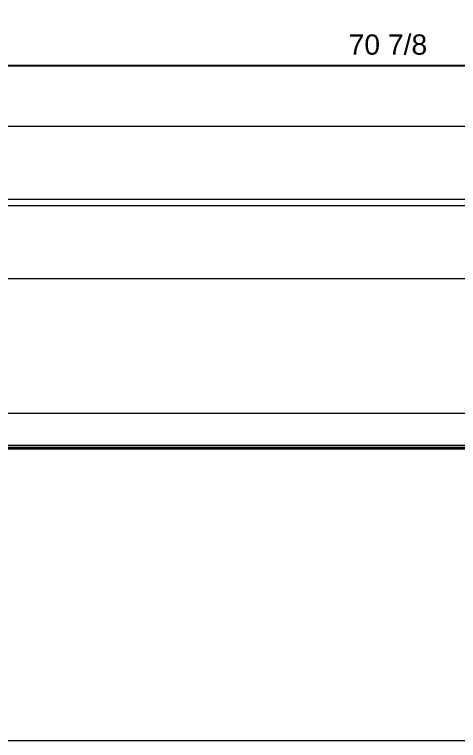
# Model space of a CAD drawing. Header units: inches. Extents: x -1 to 175, y 3 to 130.
# Drawn here: x 21.34 to 43.29, y 94.07 to 129.92 of the extents above; entities that cross this region are included whole.
import ezdxf

# ---------------------------------------------------------------- set-up
doc = ezdxf.new("R2010")
doc.units = ezdxf.units.IN
doc.header["$PDSIZE"] = -1
doc.layers.add('ZANO_R', color=7, linetype='Continuous', lineweight=0)
doc.layers.add('ZANO_W', color=1, linetype='Continuous', lineweight=0)
doc.styles.get("Standard").update_dxf_attribs({"font": 'ARIALUNI.TTF'})
doc.dimstyles.new('amerykanie', dxfattribs={"dimtxt": 50, "dimasz": 50, "dimexe": 0.5, "dimexo": 0.5, "dimgap": 1, "dimtad": 1, "dimdec": 0, "dimzin": 0, "dimlunit": 5, "dimtxsty": 'Standard', "dimcen": 0.09, "dimclrd": 1, "dimclre": 1, "dimclrt": 1, "dimazin": 0, "dimtfac": 1, "dimtdec": 0, "dimtmove": 0, "dimatfit": 3, "dimfxl": 1, "dimtzin": 0, "dimarcsym": 1})

# ---------------------------------------------------------------- blocks, each defined once
blk = doc.blocks.new('*D371')
at = {"layer": 'Defpoints', "color": 0}
for p in [(75.229, 127.408), (4.363, 124.207), (75.229, 124.207)]:
    blk.add_point(p, dxfattribs=at)
at = {"layer": 'ZANO_W', "color": 1, "lineweight": -2}
for p, q in [((4.363, 124.707), (4.363, 127.908)), ((75.229, 124.707), (75.229, 127.908)), ((5.363, 127.408), (74.229, 127.408))]:
    blk.add_line(p, q, dxfattribs=at)
at = {"layer": 'ZANO_W', "color": 1}
for points in [[(5.363, 127.575), (5.363, 127.242), (4.363, 127.408)], [(74.229, 127.242), (74.229, 127.575), (75.229, 127.408)]]:
    blk.add_solid(points, dxfattribs=at)
at = {"layer": 'ZANO_W', "color": 1, "insert": (39.796, 128.427), "char_height": 1, "attachment_point": 5}
blk.add_mtext('70 7/8', dxfattribs=at)

msp = doc.modelspace()

# ---------------------------------------------------------------- linework, layer by layer
at = {"layer": 'ZANO_R'}
for p, q in [((4.56024, 124.40384), (75.03254, 124.40384)), ((75.03254, 120.78307), (4.56024, 120.78307)), ((4.56024, 120.48296), (75.03254, 120.48296)), ((67.98616, 116.86219), (11.35584, 116.86219)), ((74.90715, 110.21432), (4.43485, 110.21432)), ((67.54496, 108.63952), (11.79704, 108.63952)), ((67.07252, 108.63769), (12.26948, 108.63769)), ((67.07252, 108.54059), (12.26948, 108.54059)), ((67.07252, 108.5276), (12.26948, 108.5276)), ((67.07252, 108.46567), (12.26948, 108.46567)), ((67.07252, 108.45208), (12.26948, 108.45208))]:
    msp.add_line(p, q, dxfattribs=at)
msp.add_lwpolyline([(-0.61164, 94.07262), (174.97811, 94.07262)], dxfattribs=at)

# ---------------------------------------------------------------- dimensions: what is measured, and where the dimension line sits
at = {"layer": 'ZANO_W'}
dim = msp.add_linear_dim(base=(75.22939, 127.40823), p1=(4.36339, 124.20699), p2=(75.22939, 124.20699), dimstyle='amerykanie', override={"dimtxt": 1, "dimasz": 1, "dimgap": 0.5, "dimdec": 4, "dimaunit": 1, "dimadec": 1, "dimtdec": 4, "dimtmove": 1, "dimfrac": 2}, dxfattribs=at)
dim.commit()
dim.dimension.update_dxf_attribs({"geometry": '*D371', "text_midpoint": (39.79639, 128.42733)})

doc.saveas('drawing.dxf')
